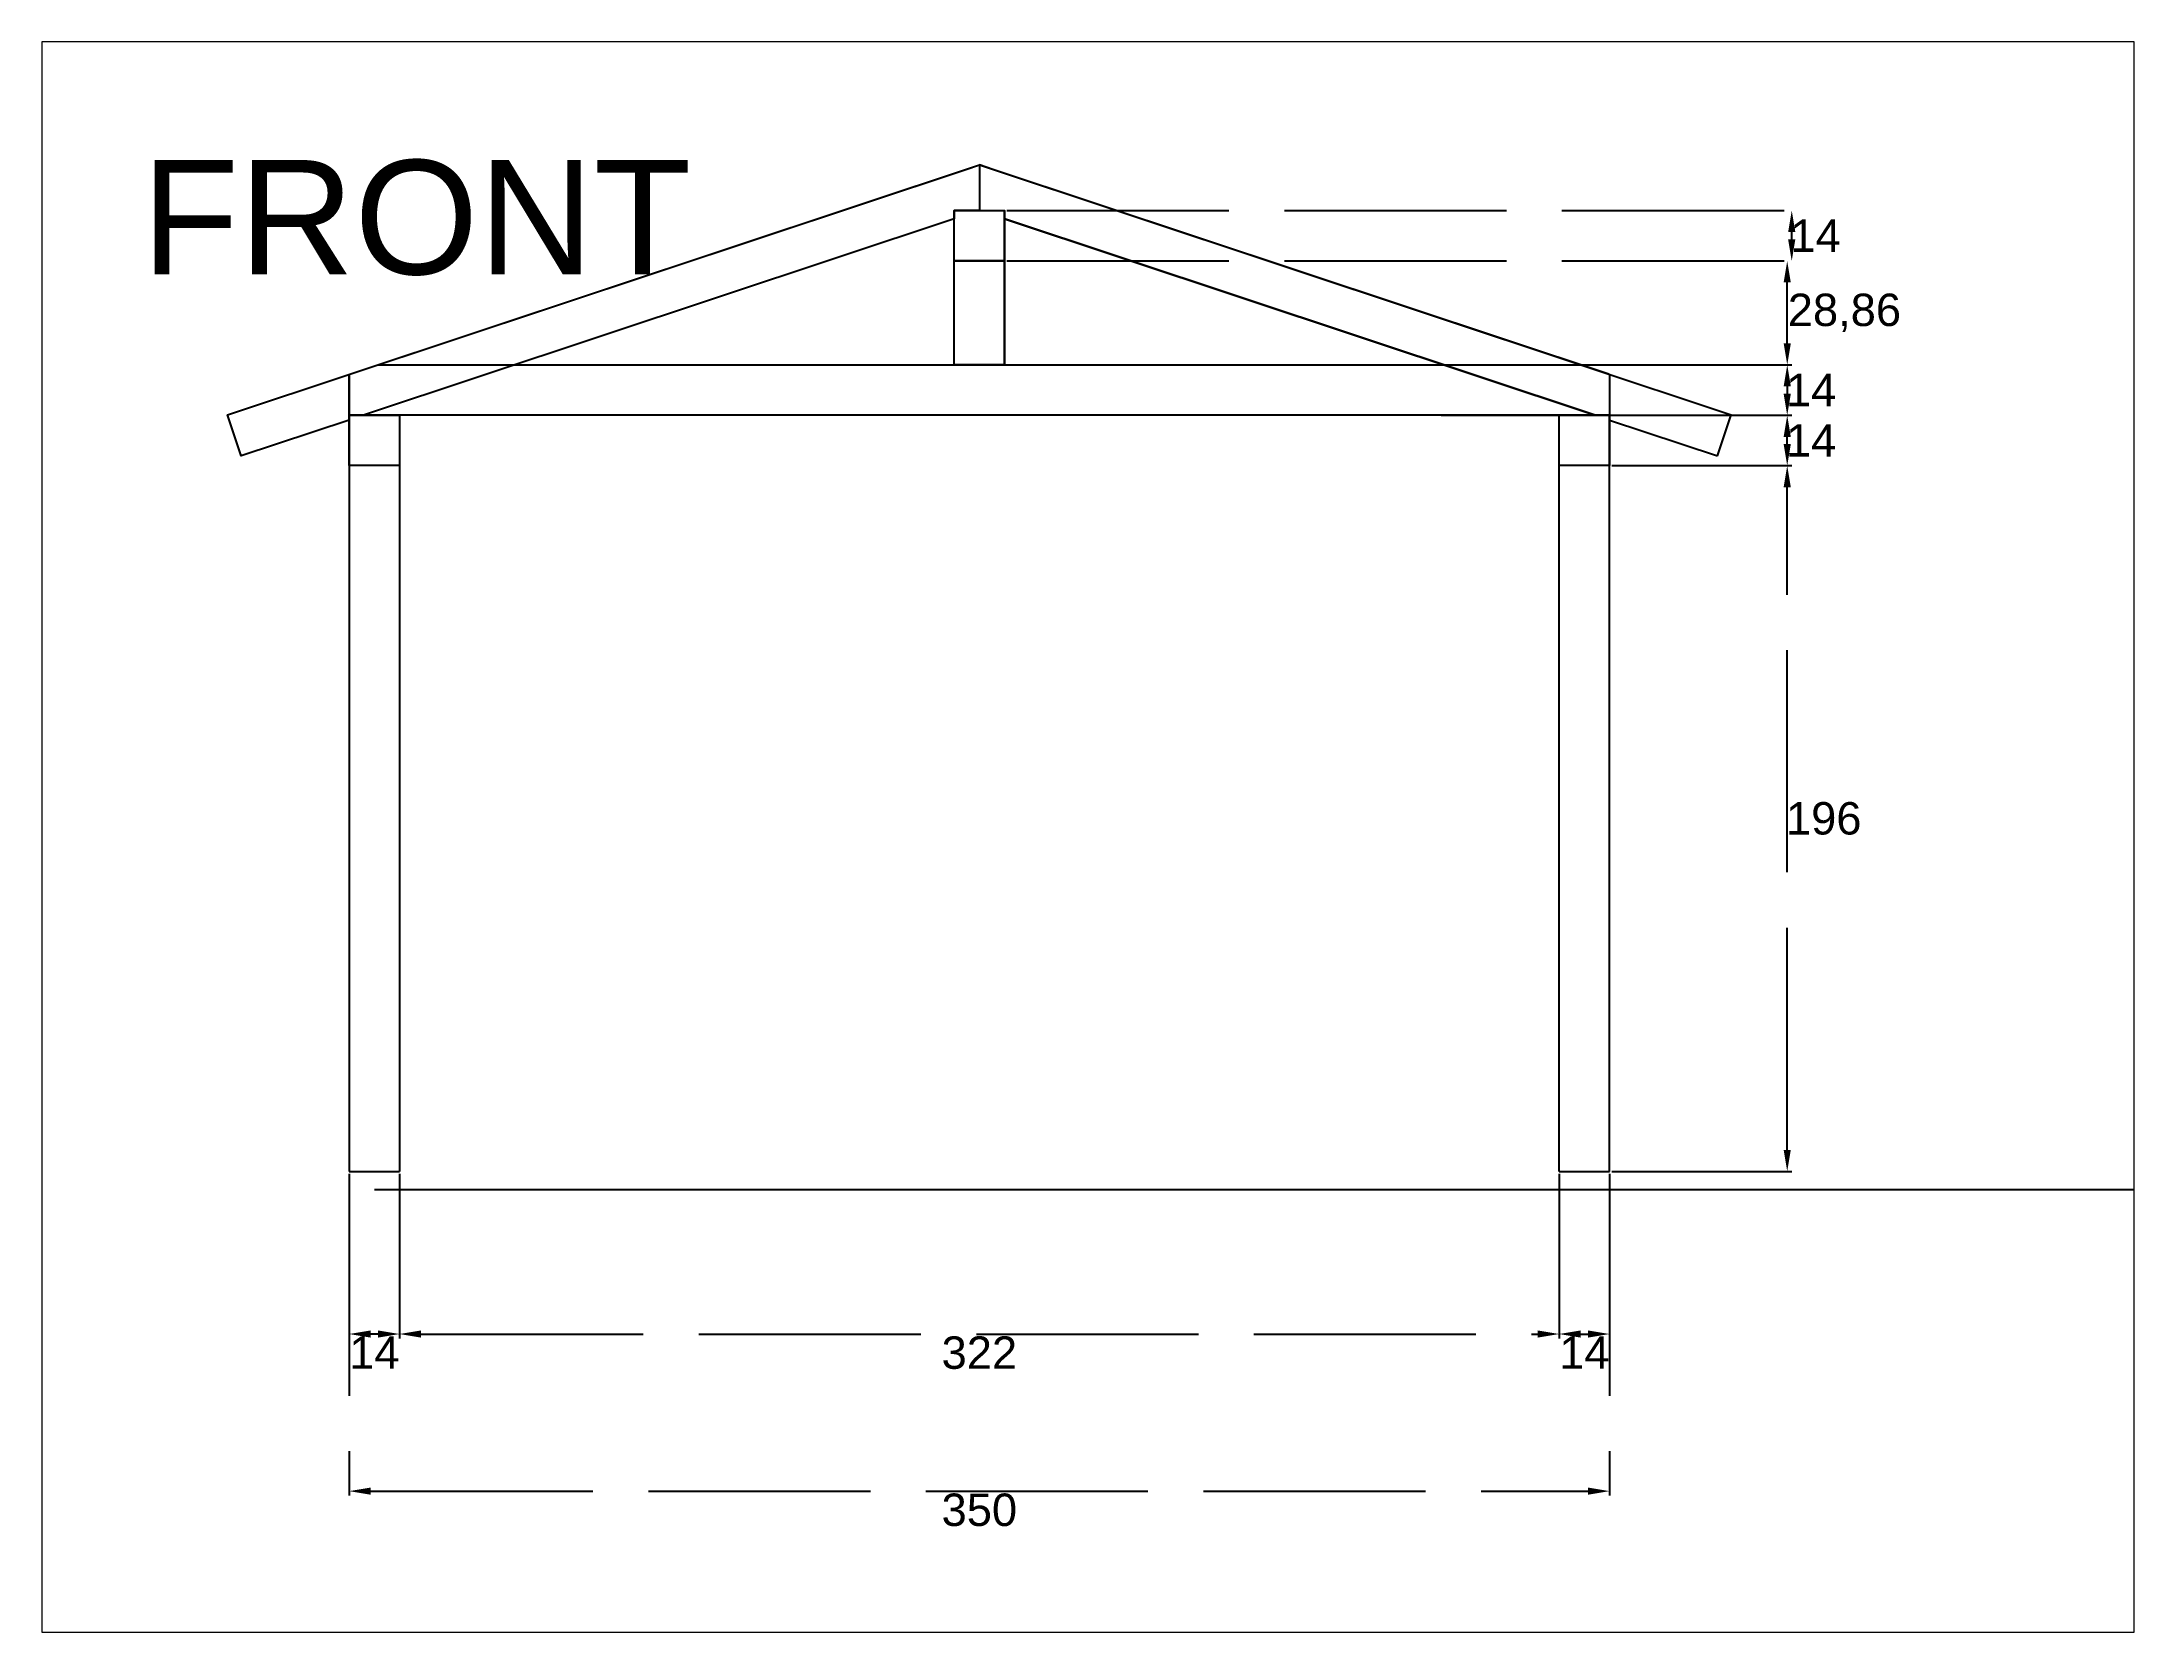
# Paper-space layout 'FRONT' of a CAD drawing. Header units: millimetres. Extents: x 0 to 257, y 0 to 195.
# The model-space entities are those that its viewports show. They can reach past a viewport. Long polylines and large blocks are cut down to what shows.
import ezdxf

# ---------------------------------------------------------------- set-up
doc = ezdxf.new("R2010")
doc.units = ezdxf.units.MM
doc.linetypes.add('ACAD_ISO02W100', pattern=[15, 12, -3])
doc.styles.add('Beschriftung', font='Arial.ttf')
doc.styles.get("Standard").update_dxf_attribs({"font": 'Arial.ttf'})
doc.dimstyles.new('ISO-25', dxfattribs={"dimtxt": 9, "dimasz": 6, "dimexe": 1.25, "dimexo": 0.625, "dimtad": 2, "dimtih": 1, "dimtoh": 1, "dimtxsty": 'Beschriftung', "dimcen": 2.5, "dimclrd": 6, "dimclre": 6, "dimclrt": 6, "dimadec": 0, "dimazin": 0, "dimtfac": 1, "dimtmove": 1, "dimatfit": 3, "dimfxl": 1, "dimarcsym": 0})

# ---------------------------------------------------------------- blocks, each defined once
blk = doc.blocks.new('*D111')
at = {"color": 6, "linetype": 'ACAD_ISO02W100', "lineweight": -2, "transparency": 16777216}
for p, q in [((2049.77, 1793.01), (2049.77, 1747.23)), ((2371.77, 1793.01), (2371.77, 1747.23)), ((2055.77, 1748.48), (2365.77, 1748.48))]:
    blk.add_line(p, q, dxfattribs=at)
at = {"color": 6, "transparency": 16777216}
for points in [[(2055.77, 1749.48), (2055.77, 1747.48), (2049.77, 1748.48)], [(2365.77, 1749.48), (2365.77, 1747.48), (2371.77, 1748.48)]]:
    blk.add_solid(points, dxfattribs=at)
at = {"layer": 'Defpoints', "color": 0, "transparency": 16777216}
for p in [(2049.77, 1793.63), (2371.77, 1793.63), (2371.77, 1748.48)]:
    blk.add_point(p, dxfattribs=at)
at = {"color": 6, "transparency": 16777216, "insert": (2210.77, 1743.26), "char_height": 9, "attachment_point": 5, "style": 'Beschriftung'}
blk.add_mtext('322', dxfattribs=at)
blk = doc.blocks.new('*D112')
at = {"color": 6, "linetype": 'ACAD_ISO02W100', "lineweight": -2, "transparency": 16777216}
for p, q in [((2386.4, 1989.63), (2436.36, 1989.63)), ((2435.11, 1799.63), (2435.11, 1983.63)), ((2386.4, 1793.63), (2436.36, 1793.63))]:
    blk.add_line(p, q, dxfattribs=at)
at = {"color": 6, "transparency": 16777216}
for points in [[(2434.11, 1983.63), (2436.11, 1983.63), (2435.11, 1989.63)], [(2434.11, 1799.63), (2436.11, 1799.63), (2435.11, 1793.63)]]:
    blk.add_solid(points, dxfattribs=at)
at = {"layer": 'Defpoints', "color": 0, "transparency": 16777216}
for p in [(2385.77, 1989.63), (2435.11, 1989.63), (2385.77, 1793.63)]:
    blk.add_point(p, dxfattribs=at)
at = {"color": 6, "transparency": 16777216, "insert": (2445.25, 1891.63), "char_height": 9, "attachment_point": 5, "style": 'Beschriftung'}
blk.add_mtext('196', dxfattribs=at)
blk = doc.blocks.new('*D113')
at = {"color": 6, "linetype": 'ACAD_ISO02W100', "lineweight": -2, "transparency": 16777216}
for p, q in [((2386.4, 2003.63), (2436.36, 2003.63)), ((2435.11, 1995.63), (2435.11, 1997.63)), ((2386.4, 1989.63), (2436.36, 1989.63))]:
    blk.add_line(p, q, dxfattribs=at)
at = {"color": 6, "transparency": 16777216}
for points in [[(2434.11, 1997.63), (2436.11, 1997.63), (2435.11, 2003.63)], [(2434.11, 1995.63), (2436.11, 1995.63), (2435.11, 1989.63)]]:
    blk.add_solid(points, dxfattribs=at)
at = {"layer": 'Defpoints', "color": 0, "transparency": 16777216}
for p in [(2385.77, 2003.63), (2435.11, 2003.63), (2385.77, 1989.63)]:
    blk.add_point(p, dxfattribs=at)
at = {"color": 6, "transparency": 16777216, "insert": (2441.74, 1996.63), "char_height": 9, "attachment_point": 5, "style": 'Beschriftung'}
blk.add_mtext('14', dxfattribs=at)
blk = doc.blocks.new('*D114')
at = {"color": 6, "linetype": 'ACAD_ISO02W100', "lineweight": -2, "transparency": 16777216}
for p, q in [((2371.77, 1793.01), (2371.77, 1747.23)), ((2385.77, 1793.01), (2385.77, 1747.23)), ((2377.77, 1748.48), (2379.77, 1748.48))]:
    blk.add_line(p, q, dxfattribs=at)
at = {"color": 6, "transparency": 16777216}
for points in [[(2377.77, 1749.48), (2377.77, 1747.48), (2371.77, 1748.48)], [(2379.77, 1749.48), (2379.77, 1747.48), (2385.77, 1748.48)]]:
    blk.add_solid(points, dxfattribs=at)
at = {"layer": 'Defpoints', "color": 0, "transparency": 16777216}
for p in [(2371.77, 1793.63), (2385.77, 1793.63), (2385.77, 1748.48)]:
    blk.add_point(p, dxfattribs=at)
at = {"color": 6, "transparency": 16777216, "insert": (2378.77, 1743.33), "char_height": 9, "attachment_point": 5, "style": 'Beschriftung'}
blk.add_mtext('14', dxfattribs=at)
blk = doc.blocks.new('*D115')
at = {"color": 6, "linetype": 'ACAD_ISO02W100', "lineweight": -2, "transparency": 16777216}
for p, q in [((2035.77, 1793.01), (2035.77, 1747.23)), ((2049.77, 1793.01), (2049.77, 1747.23)), ((2043.77, 1748.48), (2041.77, 1748.48))]:
    blk.add_line(p, q, dxfattribs=at)
at = {"color": 6, "transparency": 16777216}
for points in [[(2041.77, 1749.48), (2041.77, 1747.48), (2035.77, 1748.48)], [(2043.77, 1749.48), (2043.77, 1747.48), (2049.77, 1748.48)]]:
    blk.add_solid(points, dxfattribs=at)
at = {"layer": 'Defpoints', "color": 0, "transparency": 16777216}
for p in [(2035.77, 1793.63), (2049.77, 1793.63), (2035.77, 1748.48)]:
    blk.add_point(p, dxfattribs=at)
at = {"color": 6, "transparency": 16777216, "insert": (2042.77, 1743.33), "char_height": 9, "attachment_point": 5, "style": 'Beschriftung'}
blk.add_mtext('14', dxfattribs=at)
blk = doc.blocks.new('*D116')
at = {"color": 6, "linetype": 'ACAD_ISO02W100', "lineweight": -2, "transparency": 16777216}
for p, q in [((2339.03, 2017.63), (2436.36, 2017.63)), ((2435.11, 2011.63), (2435.11, 2009.63)), ((2339.03, 2003.63), (2436.36, 2003.63))]:
    blk.add_line(p, q, dxfattribs=at)
at = {"color": 6, "transparency": 16777216}
for points in [[(2434.11, 2011.63), (2436.11, 2011.63), (2435.11, 2017.63)], [(2434.11, 2009.63), (2436.11, 2009.63), (2435.11, 2003.63)]]:
    blk.add_solid(points, dxfattribs=at)
at = {"layer": 'Defpoints', "color": 0, "transparency": 16777216}
for p in [(2338.4, 2017.63), (2338.4, 2003.63), (2435.11, 2003.63)]:
    blk.add_point(p, dxfattribs=at)
at = {"color": 6, "transparency": 16777216, "insert": (2441.74, 2010.63), "char_height": 9, "attachment_point": 5, "style": 'Beschriftung'}
blk.add_mtext('14', dxfattribs=at)
blk = doc.blocks.new('*D117')
at = {"color": 6, "linetype": 'ACAD_ISO02W100', "lineweight": -2, "transparency": 16777216}
for p, q in [((2035.77, 1793.01), (2035.77, 1703.6)), ((2385.77, 1793.01), (2385.77, 1703.6)), ((2041.77, 1704.85), (2379.77, 1704.85))]:
    blk.add_line(p, q, dxfattribs=at)
at = {"color": 6, "transparency": 16777216}
for points in [[(2041.77, 1705.85), (2041.77, 1703.85), (2035.77, 1704.85)], [(2379.77, 1705.85), (2379.77, 1703.85), (2385.77, 1704.85)]]:
    blk.add_solid(points, dxfattribs=at)
at = {"layer": 'Defpoints', "color": 0, "transparency": 16777216}
for p in [(2035.77, 1793.63), (2385.77, 1793.63), (2385.77, 1704.85)]:
    blk.add_point(p, dxfattribs=at)
at = {"color": 6, "transparency": 16777216, "insert": (2210.77, 1699.62), "char_height": 9, "attachment_point": 5, "style": 'Beschriftung'}
blk.add_mtext('350', dxfattribs=at)
blk = doc.blocks.new('*D118')
at = {"color": 6, "linetype": 'ACAD_ISO02W100', "lineweight": -2, "transparency": 16777216}
for p, q in [((2218.4, 2046.49), (2436.36, 2046.49)), ((2435.11, 2023.63), (2435.11, 2040.49)), ((2218.4, 2017.63), (2436.36, 2017.63))]:
    blk.add_line(p, q, dxfattribs=at)
at = {"color": 6, "transparency": 16777216}
for points in [[(2434.11, 2040.49), (2436.11, 2040.49), (2435.11, 2046.49)], [(2434.11, 2023.63), (2436.11, 2023.63), (2435.11, 2017.63)]]:
    blk.add_solid(points, dxfattribs=at)
at = {"layer": 'Defpoints', "color": 0, "transparency": 16777216}
for p in [(2217.77, 2046.49), (2435.11, 2046.49), (2217.77, 2017.63)]:
    blk.add_point(p, dxfattribs=at)
at = {"color": 6, "transparency": 16777216, "insert": (2450.99, 2032.06), "char_height": 9, "attachment_point": 5, "style": 'Beschriftung'}
blk.add_mtext('28,86', dxfattribs=at)
blk = doc.blocks.new('*D119')
at = {"color": 6, "linetype": 'ACAD_ISO02W100', "lineweight": -2, "transparency": 16777216}
for p, q in [((2218.4, 2060.49), (2437.61, 2060.49)), ((2436.36, 2052.49), (2436.36, 2054.49)), ((2218.4, 2046.49), (2437.61, 2046.49))]:
    blk.add_line(p, q, dxfattribs=at)
at = {"color": 6, "transparency": 16777216}
for points in [[(2435.36, 2054.49), (2437.36, 2054.49), (2436.36, 2060.49)], [(2435.36, 2052.49), (2437.36, 2052.49), (2436.36, 2046.49)]]:
    blk.add_solid(points, dxfattribs=at)
at = {"layer": 'Defpoints', "color": 0, "transparency": 16777216}
for p in [(2217.77, 2060.49), (2436.36, 2060.49), (2217.77, 2046.49)]:
    blk.add_point(p, dxfattribs=at)
at = {"color": 6, "transparency": 16777216, "insert": (2442.99, 2053.49), "char_height": 9, "attachment_point": 5, "style": 'Beschriftung'}
blk.add_mtext('14', dxfattribs=at)

msp = doc.modelspace()

# ---------------------------------------------------------------- linework, layer by layer
for p, q in [((2035.986, 2015.018), (2206.986, 2071.876)), ((2206.986, 2071.876), (2210.772, 2073.134)), ((2214.558, 2071.876), (2210.772, 2073.134)), ((2210.772, 2073.134), (2419.534, 2003.721)), ((2385.558, 2015.018), (2214.558, 2071.876)), ((2203.772, 2017.631), (2203.772, 2060.488)), ((2217.772, 2017.631), (2217.772, 2060.488)), ((2381.772, 2003.631), (2217.772, 2058.161)), ((2217.772, 2058.161), (2381.772, 2003.631)), ((2035.772, 2014.947), (2035.772, 2002.805)), ((2049.772, 2003.631), (2035.772, 2003.631)), ((2040.772, 2003.631), (2040.772, 2003.631)), ((2371.772, 2003.631), (2385.772, 2003.631)), ((2385.772, 2002.301), (2415.748, 1992.334)), ((2415.748, 1992.334), (2419.534, 2003.721)), ((2035.772, 1793.631), (2049.772, 1793.631)), ((2371.772, 1793.631), (2385.772, 1793.631)), ((2042.772, 1788.631), (2419.152, 1788.631)), ((2419.152, 1788.631), (3460.297, 1788.631))]:
    msp.add_line(p, q)
for points in [[(2035.772, 2002.301), (2005.796, 1992.334), (2002.009, 2003.721), (2210.772, 2073.134), (2210.772, 2060.488), (2203.772, 2060.488), (2203.772, 2058.161), (2039.772, 2003.631)], [(2043.844, 2017.631), (2377.7, 2017.631)], [(2385.772, 2014.947), (2385.772, 2003.631), (2035.772, 2003.631), (2035.772, 2014.947)], [(2035.772, 2003.631), (2035.772, 1793.631)], [(2035.772, 2001.979), (2035.772, 2003.631), (2040.772, 2003.631)], [(2035.772, 2001.979), (2035.772, 2003.631), (2039.772, 2003.631)], [(2049.772, 2003.631), (2049.772, 1793.631)], [(2371.772, 1793.631), (2371.772, 2003.631)], [(2385.772, 1793.631), (2385.772, 2003.631)]]:
    msp.add_lwpolyline(points)
for points in [[(2203.772, 2060.488), (2217.772, 2060.488), (2217.772, 2046.488), (2203.772, 2046.488)], [(2203.772, 2046.488), (2217.772, 2046.488), (2217.772, 2017.631), (2203.772, 2017.631)], [(2035.772, 2003.631), (2049.772, 2003.631), (2049.772, 1989.631), (2035.772, 1989.631)], [(2371.772, 2003.631), (2385.772, 2003.631), (2385.772, 1989.631), (2371.772, 1989.631)]]:
    msp.add_lwpolyline(points, close=True)

# ---------------------------------------------------------------- dimensions: what is measured, and where the dimension line sits
for base, p1, p2, picture, middle in [((2436.36, 2060.488), (2217.772, 2046.488), (2217.772, 2060.488), '*D119', (2442.989, 2053.488)), ((2435.11, 2046.488), (2217.772, 2017.631), (2217.772, 2046.488), '*D118', (2450.994, 2032.06)), ((2435.11, 2003.631), (2338.401, 2017.631), (2338.401, 2003.631), '*D116', (2441.739, 2010.631)), ((2435.11, 2003.631), (2385.772, 1989.631), (2385.772, 2003.631), '*D113', (2441.739, 1996.631)), ((2435.11, 1989.631), (2385.772, 1793.631), (2385.772, 1989.631), '*D112', (2445.251, 1891.631))]:
    dim = msp.add_linear_dim(base=base, p1=p1, p2=p2, angle=90, dimstyle='ISO-25')
    dim.commit()
    dim.dimension.update_dxf_attribs({"geometry": picture, "text_midpoint": middle})
for base, p1, p2, picture, middle in [((2035.772, 1748.478), (2049.772, 1793.631), (2035.772, 1793.631), '*D115', (2042.772, 1743.335)), ((2385.772, 1704.848), (2035.772, 1793.631), (2385.772, 1793.631), '*D117', (2210.772, 1699.625)), ((2371.772, 1748.478), (2049.772, 1793.631), (2371.772, 1793.631), '*D111', (2210.772, 1743.255)), ((2385.772, 1748.478), (2371.772, 1793.631), (2385.772, 1793.631), '*D114', (2378.772, 1743.335))]:
    dim = msp.add_linear_dim(base=base, p1=p1, p2=p2, dimstyle='ISO-25')
    dim.commit()
    dim.dimension.update_dxf_attribs({"geometry": picture, "text_midpoint": middle})

psp = doc.layouts.new('FRONT')

# ---------------------------------------------------------------- texts
at = {"insert": (12.64, 180.34), "char_height": 14, "attachment_point": 1}
psp.add_mtext_dynamic_manual_height_columns('FRONT', width=40.4814, gutter_width=12.5, heights=[0], dxfattribs=at)

# ---------------------------------------------------------------- viewports
at = {"layer": '0'}
psp.add_viewport(center=(128.59, 97.41), size=(256.3, 194.8137), view_center_point=(2240.953, 1886.497), view_height=441.62267, dxfattribs=at)

doc.saveas('drawing.dxf')
